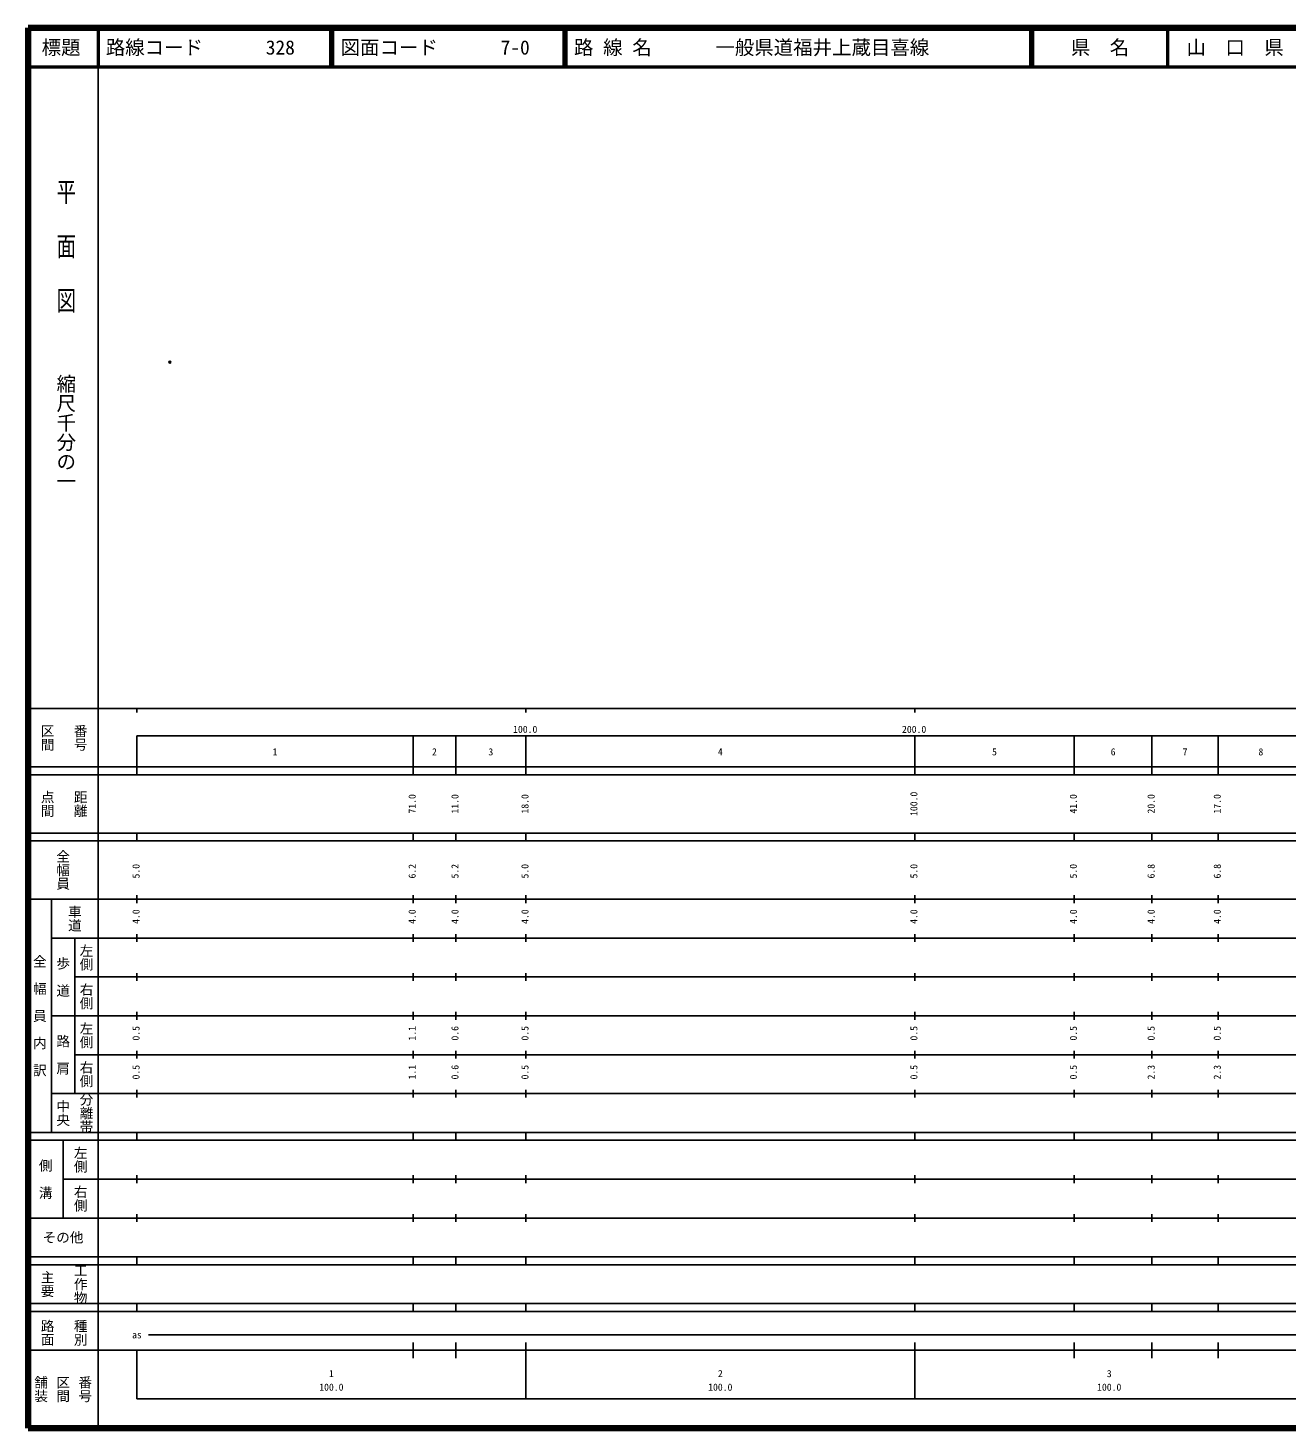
# Model space of a CAD drawing. Units: millimetres on the paper. Extents: x 40 to 680, y 20 to 380.
# Drawn here: x 40 to 363.7, y 20 to 380 of the extents above; entities that cross this region are included whole.
import ezdxf
from ezdxf.enums import TextEntityAlignment as Align

# ---------------------------------------------------------------- set-up
doc = ezdxf.new("R2010")
doc.units = ezdxf.units.MM
doc.header["$PDMODE"] = 32
doc.header["$PDSIZE"] = 0.5
doc.layers.add('M-OTRS', color=6, linetype='Continuous')
doc.layers.add('M-TTL-TXT', color=7, linetype='Continuous')
for name, color, linetype, lineweight in [('M-TTL', 2, 'Continuous', 140), ('M-TTL-BAND', 7, 'Continuous', 25), ('M-TTL-LINE', 7, 'Continuous', 50)]:
    doc.layers.add(name, color=color, linetype=linetype, lineweight=lineweight)
doc.styles.add('@ＭＳ ゴシック', font='')
doc.styles.add('ＭＳ ゴシック', font='')
doc.styles.get('@ＭＳ ゴシック').set_extended_font_data('@MS Gothic')
doc.styles.get('ＭＳ ゴシック').set_extended_font_data('MS Gothic')

msp = doc.modelspace()

# ---------------------------------------------------------------- linework, layer by layer
at = {"layer": 'M-OTRS'}
msp.add_point((76.492, 294.088), dxfattribs=at)
at = {"layer": 'M-TTL'}
for p, q in [((40, 380), (40, 20)), ((680, 380), (40, 380)), ((40, 20), (680, 20))]:
    msp.add_line(p, q, dxfattribs=at)
at = {"layer": 'M-TTL-BAND'}
for p, q in [((58, 370), (58, 20)), ((40, 205), (579, 205)), ((68, 205), (68, 204)), ((168, 205), (168, 204)), ((268, 205), (268, 204)), ((68, 198), (579, 198)), ((68, 198), (68, 188)), ((139, 188), (139, 198)), ((150, 188), (150, 198)), ((168, 188), (168, 198)), ((268, 188), (268, 198)), ((309, 188), (309, 198)), ((329, 188), (329, 198)), ((346, 188), (346, 198)), ((40, 190), (579, 190)), ((40, 188), (579, 188)), ((40, 173), (579, 173)), ((68, 171), (68, 173)), ((139, 171), (139, 173)), ((150, 171), (150, 173)), ((168, 171), (168, 173)), ((268, 171), (268, 173)), ((309, 171), (309, 173)), ((329, 171), (329, 173)), ((346, 171), (346, 173)), ((40, 171), (579, 171)), ((40, 156), (579, 156)), ((46, 96), (46, 156)), ((68, 155), (68, 157)), ((139, 155), (139, 157)), ((150, 155), (150, 157)), ((168, 155), (168, 157)), ((268, 155), (268, 157)), ((309, 155), (309, 157)), ((329, 155), (329, 157)), ((346, 155), (346, 157)), ((46, 146), (579, 146)), ((52, 146), (52, 106)), ((68, 145), (68, 147)), ((139, 145), (139, 147)), ((150, 145), (150, 147)), ((168, 145), (168, 147)), ((268, 145), (268, 147)), ((309, 145), (309, 147)), ((329, 145), (329, 147)), ((346, 145), (346, 147)), ((68, 135), (68, 137)), ((139, 135), (139, 137)), ((150, 135), (150, 137)), ((168, 135), (168, 137)), ((268, 135), (268, 137)), ((309, 135), (309, 137)), ((329, 135), (329, 137)), ((346, 135), (346, 137)), ((52, 136), (579, 136)), ((46, 126), (579, 126)), ((68, 125), (68, 127)), ((139, 125), (139, 127)), ((150, 125), (150, 127)), ((168, 125), (168, 127)), ((268, 125), (268, 127)), ((309, 125), (309, 127)), ((329, 125), (329, 127)), ((346, 125), (346, 127)), ((52, 116), (579, 116)), ((68, 115), (68, 117)), ((139, 115), (139, 117)), ((150, 115), (150, 117)), ((168, 115), (168, 117)), ((268, 115), (268, 117)), ((309, 115), (309, 117)), ((329, 115), (329, 117)), ((346, 115), (346, 117)), ((46, 106), (579, 106)), ((68, 105), (68, 107)), ((139, 105), (139, 107)), ((150, 105), (150, 107)), ((168, 105), (168, 107)), ((268, 105), (268, 107)), ((309, 105), (309, 107)), ((329, 105), (329, 107)), ((346, 105), (346, 107)), ((40, 96), (579, 96)), ((40, 94), (579, 94)), ((49, 94), (49, 74)), ((68, 94), (68, 96)), ((139, 94), (139, 96)), ((150, 94), (150, 96)), ((168, 94), (168, 96)), ((268, 94), (268, 96)), ((309, 94), (309, 96)), ((329, 94), (329, 96)), ((346, 94), (346, 96)), ((49, 84), (579, 84)), ((68, 83), (68, 85)), ((139, 83), (139, 85)), ((150, 83), (150, 85)), ((168, 83), (168, 85)), ((268, 83), (268, 85)), ((309, 83), (309, 85)), ((329, 83), (329, 85)), ((346, 83), (346, 85)), ((40, 74), (579, 74)), ((68, 73), (68, 75)), ((139, 73), (139, 75)), ((150, 73), (150, 75)), ((168, 73), (168, 75)), ((268, 73), (268, 75)), ((309, 73), (309, 75)), ((329, 73), (329, 75)), ((346, 73), (346, 75)), ((40, 64), (579, 64)), ((40, 62), (579, 62)), ((68, 62), (68, 64)), ((139, 62), (139, 64)), ((150, 62), (150, 64)), ((168, 62), (168, 64)), ((268, 62), (268, 64)), ((309, 62), (309, 64)), ((329, 62), (329, 64)), ((346, 62), (346, 64)), ((40, 52), (579, 52)), ((68, 50), (68, 52)), ((139, 50), (139, 52)), ((150, 50), (150, 52)), ((168, 50), (168, 52)), ((268, 50), (268, 52)), ((309, 50), (309, 52)), ((329, 50), (329, 52)), ((346, 50), (346, 52)), ((40, 50), (579, 50)), ((71, 44), (565, 44)), ((40, 40), (579, 40)), ((68, 40), (68, 27.5)), ((139, 38), (139, 42)), ((150, 38), (150, 42)), ((168, 27.5), (168, 42)), ((268, 27.5), (268, 42)), ((309, 38), (309, 42)), ((329, 38), (329, 42)), ((346, 38), (346, 42)), ((68, 27.5), (579, 27.5))]:
    msp.add_line(p, q, dxfattribs=at)
at = {"layer": 'M-TTL-LINE'}
for p, q in [((58, 380), (58, 370)), ((117.75, 380), (117.75, 370)), ((118.25, 380), (118.25, 370)), ((177.75, 380), (177.75, 370)), ((178.25, 380), (178.25, 370)), ((297.75, 380), (297.75, 370)), ((298.25, 380), (298.25, 370)), ((333, 380), (333, 370)), ((40, 370), (680, 370))]:
    msp.add_line(p, q, dxfattribs=at)

# ---------------------------------------------------------------- texts
at = {"layer": 'M-TTL-BAND', "style": '@ＭＳ ゴシック', "width": 1.4}
msp.add_text('平  面  図', height=3.666, rotation=270, dxfattribs=at).set_placement((49.777, 306.475), align=Align.MIDDLE_RIGHT)
at = {"layer": 'M-TTL-BAND', "style": '@ＭＳ ゴシック'}
msp.add_text('縮尺千分の一', height=3.666, rotation=270, dxfattribs=at).set_placement((49.777, 261.03), align=Align.MIDDLE_RIGHT)
for s, p in [('区間', (45, 197.5)), ('番号', (53.5, 197.5)), ('点間', (45, 180.5)), ('距離', (53.5, 180.5)), ('全幅員', (49, 163.5)), ('車道', (52, 151)), ('左側', (55, 141)), ('全\u3000幅\u3000員\u3000内\u3000訳', (43, 126)), ('歩\u3000道', (49, 136)), ('右側', (55, 131)), ('左側', (55, 121)), ('路\u3000肩', (49, 116)), ('右側', (55, 111)), ('分離帯', (55, 101)), ('中央', (49, 101)), ('左側', (53.5, 89)), ('側\u3000溝', (44.5, 84)), ('右側', (53.5, 79)), ('工作物', (53.5, 57)), ('主要', (45, 57)), ('路面', (45, 44.5)), ('種別', (53.5, 44.5)), ('舗装', (43.333, 30)), ('区間', (49, 30)), ('番号', (54.667, 30))]:
    msp.add_text(s, height=2.566, rotation=270, dxfattribs=at).set_placement(p, align=Align.MIDDLE_CENTER)
at = {"layer": 'M-TTL-BAND', "style": 'ＭＳ ゴシック'}
for s, p in [('100.0', (167.844, 198.195)), ('200.0', (267.844, 198.195)), ('1', (103.5, 192.405)), ('2', (144.5, 192.405)), ('3', (159, 192.405)), ('4', (218, 192.405)), ('5', (288.5, 192.405)), ('6', (319, 192.405)), ('7', (337.5, 192.405)), ('8', (357, 192.405)), ('as', (68, 42.5)), ('1', (118, 32.523)), ('2', (218, 32.523)), ('3', (318, 32.523)), ('100.0', (118, 29.033)), ('100.0', (218, 29.033)), ('100.0', (318, 29.033))]:
    msp.add_text(s, height=1.833, dxfattribs=at).set_placement(p, align=Align.BOTTOM_CENTER)
for s, p in [('71.0', (140.232, 180.5)), ('11.0', (151.232, 180.5)), ('18.0', (169.232, 180.5)), ('100.0', (269.232, 180.5)), ('41.0', (310.232, 180.5)), ('20.0', (330.232, 180.5)), ('17.0', (347.232, 180.5)), ('5.0', (69.232, 163.174)), ('6.2', (140.232, 163.174)), ('5.2', (151.232, 163.174)), ('5.0', (169.232, 163.174)), ('5.0', (269.232, 163.174)), ('5.0', (310.232, 163.174)), ('6.8', (330.232, 163.174)), ('6.8', (347.232, 163.174)), ('4.0', (69.232, 151.5)), ('4.0', (140.232, 151.5)), ('4.0', (151.232, 151.5)), ('4.0', (169.232, 151.5)), ('4.0', (269.232, 151.5)), ('4.0', (310.232, 151.5)), ('4.0', (330.232, 151.5)), ('4.0', (347.232, 151.5)), ('0.5', (69.232, 121.5)), ('1.1', (140.232, 121.5)), ('0.6', (151.232, 121.5)), ('0.5', (169.232, 121.5)), ('0.5', (269.232, 121.5)), ('0.5', (310.232, 121.5)), ('0.5', (330.232, 121.5)), ('0.5', (347.232, 121.5)), ('0.5', (69.232, 111.5)), ('1.1', (140.232, 111.5)), ('0.6', (151.232, 111.5)), ('0.5', (169.232, 111.5)), ('0.5', (269.232, 111.5)), ('0.5', (310.232, 111.5)), ('2.3', (330.232, 111.5)), ('2.3', (347.232, 111.5))]:
    msp.add_text(s, height=1.833, rotation=90, dxfattribs=at).set_placement(p, align=Align.BOTTOM_CENTER)
msp.add_text('その他', height=2.566, dxfattribs=at).set_placement((49, 69), align=Align.MIDDLE_CENTER)
at = {"layer": 'M-TTL-TXT', "style": 'ＭＳ ゴシック'}
for s, p in [('標題', (48.5, 375)), ('県\u3000名', (315.625, 375)), ('山\u3000口\u3000県', (350.375, 375))]:
    msp.add_text(s, height=3.666, dxfattribs=at).set_placement(p, align=Align.MIDDLE_CENTER)
for s, p in [('路線コード', (60, 375)), ('328', (101.142, 375)), ('図面コード', (120.38, 375)), ('7-0', (161.521, 375)), ('路 線 名', (180.38, 375)), ('一般県道福井上蔵目喜線', (216.734, 375))]:
    msp.add_text(s, height=3.666, dxfattribs=at).set_placement(p, align=Align.MIDDLE_LEFT)

doc.saveas('drawing.dxf')
